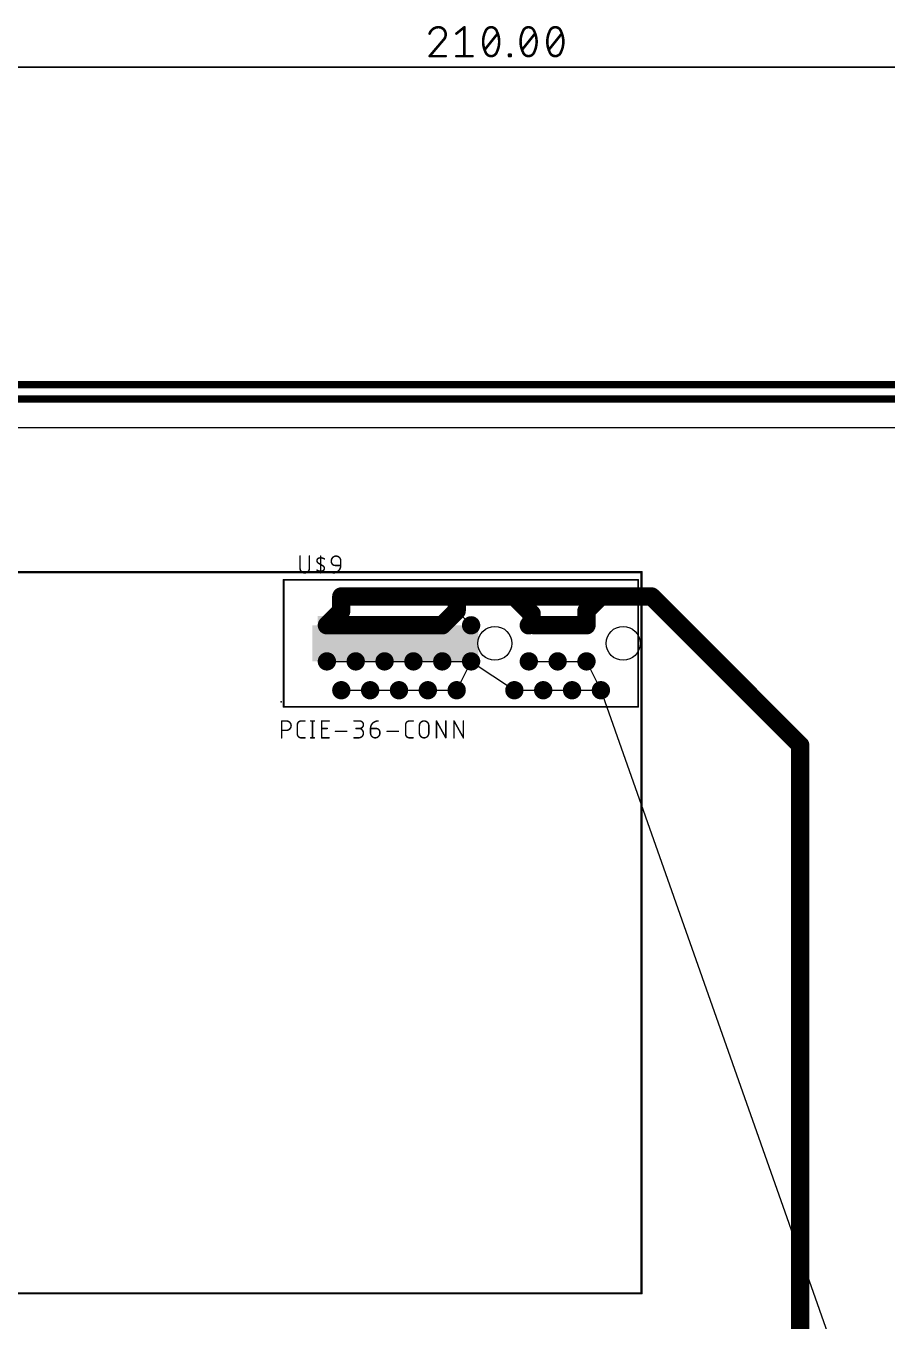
# Model space of a CAD drawing. Extents: x -92 to 260, y -27 to 208.
# Drawn here: x 72.3 to 132, y 118.1 to 207.9 of the extents above; entities that cross this region are included whole.
import ezdxf

# ---------------------------------------------------------------- set-up
doc = ezdxf.new("R2010")
doc.units = 0
for name, color, linetype in [('1', 12, 'CONTINUOUS'), ('121', 253, 'CONTINUOUS'), ('16', 132, 'CONTINUOUS'), ('17', 110, 'CONTINUOUS'), ('19', 53, 'CONTINUOUS'), ('20', 31, 'CONTINUOUS'), ('21', 253, 'CONTINUOUS'), ('23', 53, 'CONTINUOUS'), ('25', 253, 'CONTINUOUS'), ('27', 253, 'CONTINUOUS'), ('51', 253, 'CONTINUOUS')]:
    doc.layers.add(name, color=color, linetype=linetype)

# ---------------------------------------------------------------- blocks, each defined once
blk = doc.blocks.new('RECT')
blk.add_solid([(-0.5, -0.5), (0.5, -0.5), (-0.5, 0.5), (0.5, 0.5)])
blk = doc.blocks.new('SQUAREP')
blk.add_solid([(-0.5, -0.5), (0.5, -0.5), (-0.5, 0.5), (0.5, 0.5)])
blk = doc.blocks.new('ROUNDP')
at = {"const_width": 0.5}
blk.add_lwpolyline([(0, -0.25, 1), (0, 0.25, 1), (0, -0.25)], format="xyb", dxfattribs=at)

msp = doc.modelspace()

# ---------------------------------------------------------------- linework, layer by layer
at = {"layer": '1'}
for points, const_width in [([(100.9178, 207.7716, 0.3252), (100.3046, 207.3257)], 0.1778), ([(100.9178, 207.8161, 1), (100.9178, 207.7271)], 0.0889), ([(101.4194, 207.27, 0.4142), (100.9178, 207.7716)], 0.1778), ([(100.9178, 207.7272, 1), (100.9178, 207.816)], 0.0889), ([(102.1307, 207.3604, 1), (102.1862, 207.291)], 0.0889), ([(102.7603, 207.7716, 1), (102.6714, 207.7716)], 0.0889), ([(102.7436, 207.7369, 1), (102.6881, 207.8063)], 0.0889), ([(104.1795, 207.4929, 0.1139), (104.0123, 206.7683)], 0.1778), ([(104.5697, 207.7716, 0.3205), (104.1795, 207.4929)], 0.1778), ([(104.1375, 207.5073, 1), (104.2216, 207.4785)], 0.0889), ([(104.2195, 207.4734, 1), (104.1396, 207.5124)], 0.0889), ([(104.9599, 207.4929, 0.3205), (104.5697, 207.7716)], 0.1778), ([(104.5697, 207.816, 1), (104.5697, 207.7272)], 0.0889), ([(104.5697, 207.7272, 1), (104.5697, 207.816)], 0.0889), ([(104.9998, 207.5124, 1), (104.9199, 207.4734)], 0.0889), ([(105.1271, 206.7683, 0.1139), (104.9599, 207.4929)], 0.1778), ([(104.9178, 207.4785, 1), (105.0019, 207.5073)], 0.0889), ([(105.0503, 207.2979, 1), (104.9809, 207.3535)], 0.0889), ([(106.7749, 207.4929, 0.1139), (106.6077, 206.7683)], 0.1778), ([(107.165, 207.7716, 0.3205), (106.7749, 207.4929)], 0.1778), ([(106.7328, 207.5073, 1), (106.8169, 207.4785)], 0.0889), ([(106.8148, 207.4734, 1), (106.7349, 207.5124)], 0.0889), ([(107.5552, 207.4929, 0.3205), (107.165, 207.7716)], 0.1778), ([(107.165, 207.816, 1), (107.165, 207.7272)], 0.0889), ([(107.165, 207.7272, 1), (107.165, 207.816)], 0.0889), ([(107.7224, 206.7683, 0.1139), (107.5552, 207.4929)], 0.1778), ([(107.5952, 207.5124, 1), (107.5153, 207.4734)], 0.0889), ([(107.5132, 207.4785, 1), (107.5973, 207.5073)], 0.0889), ([(107.6457, 207.2979, 1), (107.5762, 207.3535)], 0.0889), ([(108.6287, 207.4929, 0.1139), (108.4615, 206.7683)], 0.1778), ([(109.0189, 207.7716, 0.3205), (108.6287, 207.4929)], 0.1778), ([(108.5867, 207.5073, 1), (108.6707, 207.4785)], 0.0889), ([(108.6687, 207.4734, 1), (108.5887, 207.5124)], 0.0889), ([(109.409, 207.4929, 0.3205), (109.0189, 207.7716)], 0.1778), ([(109.0189, 207.816, 1), (109.0189, 207.7272)], 0.0889), ([(109.0189, 207.7272, 1), (109.0189, 207.816)], 0.0889), ([(109.5763, 206.7683, 0.1139), (109.409, 207.4929)], 0.1778), ([(109.449, 207.5124, 1), (109.3691, 207.4734)], 0.0889), ([(109.367, 207.4785, 1), (109.4511, 207.5073)], 0.0889), ([(109.4995, 207.2979, 1), (109.4301, 207.3535)], 0.0889), ([(100.2623, 207.3394, 1), (100.3469, 207.312)], 0.0889), ([(101.2215, 206.912, 1), (101.2828, 206.8476)], 0.0889), ([(101.2522, 206.8798, 0.2053), (101.4194, 207.27)], 0.1778), ([(101.2861, 206.851, 1), (101.2183, 206.9086)], 0.0889), ([(101.4639, 207.2699, 1), (101.375, 207.27)], 0.0889), ([(101.375, 207.27, 1), (101.4639, 207.27)], 0.0889), ([(104.0567, 206.7683, 1), (103.9678, 206.7683)], 0.0889), ([(103.9678, 206.7683, 1), (104.0567, 206.7683)], 0.0889), ([(104.0123, 206.7683, 0.1139), (104.1795, 206.0437)], 0.1778), ([(104.9599, 206.0437, 0.1139), (105.1271, 206.7683)], 0.1778), ([(105.1715, 206.7683, 1), (105.0826, 206.7683)], 0.0889), ([(105.0826, 206.7683, 1), (105.1715, 206.7683)], 0.0889), ([(106.6521, 206.7683, 1), (106.5632, 206.7683)], 0.0889), ([(106.5632, 206.7683, 1), (106.6521, 206.7683)], 0.0889), ([(106.6077, 206.7683, 0.1139), (106.7749, 206.0437)], 0.1778), ([(107.5552, 206.0437, 0.1139), (107.7224, 206.7683)], 0.1778), ([(107.7669, 206.7683, 1), (107.678, 206.7683)], 0.0889), ([(107.678, 206.7683, 1), (107.7669, 206.7683)], 0.0889), ([(108.4615, 206.7683, 0.1139), (108.6287, 206.0437)], 0.1778), ([(108.5059, 206.7683, 1), (108.417, 206.7683)], 0.0889), ([(108.417, 206.7683, 1), (108.5059, 206.7683)], 0.0889), ([(109.409, 206.0437, 0.1139), (109.5763, 206.7683)], 0.1778), ([(109.6207, 206.7683, 1), (109.5318, 206.7683)], 0.0889), ([(109.5318, 206.7683, 1), (109.6207, 206.7683)], 0.0889), ([(100.3046, 205.8095, 1), (100.3046, 205.7206)], 0.0889), ([(100.2708, 205.7938, 1), (100.3385, 205.7362)], 0.0889), ([(101.4194, 205.7206, 1), (101.4194, 205.8095)], 0.0889), ([(102.1585, 205.8095, 1), (102.1585, 205.7206)], 0.0889), ([(102.6714, 205.765, 1), (102.7603, 205.765)], 0.0889), ([(103.2732, 205.7206, 1), (103.2732, 205.8095)], 0.0889), ([(104.0891, 206.2387, 1), (104.1585, 206.1831)], 0.0889), ([(104.1795, 206.0437, 0.3205), (104.5697, 205.765)], 0.1778), ([(104.2216, 206.0581, 1), (104.1375, 206.0293)], 0.0889), ([(104.1396, 206.0242, 1), (104.2195, 206.0632)], 0.0889), ([(104.5697, 205.765, 0.3205), (104.9599, 206.0437)], 0.1778), ([(104.5697, 205.8094, 1), (104.5697, 205.7206)], 0.0889), ([(104.5697, 205.7206, 1), (104.5697, 205.8094)], 0.0889), ([(104.9199, 206.0632, 1), (104.9998, 206.0242)], 0.0889), ([(105.0019, 206.0293, 1), (104.9178, 206.0581)], 0.0889), ([(105.8116, 205.9209, 1), (105.8116, 205.832)], 0.0889), ([(105.8116, 205.8095, 1), (105.8116, 205.7206)], 0.0889), ([(105.8561, 205.8765, 1), (105.7672, 205.8765)], 0.0889), ([(105.7672, 205.765, 1), (105.8561, 205.765)], 0.0889), ([(105.9676, 205.8765, 1), (105.8787, 205.8765)], 0.0889), ([(105.8787, 205.765, 1), (105.9676, 205.765)], 0.0889), ([(105.9231, 205.832, 1), (105.9231, 205.9209)], 0.0889), ([(105.9231, 205.7206, 1), (105.9231, 205.8095)], 0.0889), ([(106.6844, 206.2387, 1), (106.7538, 206.1831)], 0.0889), ([(106.7749, 206.0437, 0.3205), (107.165, 205.765)], 0.1778), ([(106.8169, 206.0581, 1), (106.7328, 206.0293)], 0.0889), ([(106.7349, 206.0242, 1), (106.8148, 206.0632)], 0.0889), ([(107.165, 205.765, 0.3205), (107.5552, 206.0437)], 0.1778), ([(107.165, 205.8094, 1), (107.165, 205.7206)], 0.0889), ([(107.165, 205.7206, 1), (107.165, 205.8094)], 0.0889), ([(107.5153, 206.0632, 1), (107.5952, 206.0242)], 0.0889), ([(107.5973, 206.0293, 1), (107.5132, 206.0581)], 0.0889), ([(108.5383, 206.2387, 1), (108.6077, 206.1831)], 0.0889), ([(108.6287, 206.0437, 0.3205), (109.0189, 205.765)], 0.1778), ([(108.6708, 206.0581, 1), (108.5867, 206.0293)], 0.0889), ([(108.5887, 206.0242, 1), (108.6687, 206.0632)], 0.0889), ([(109.0189, 205.765, 0.3205), (109.409, 206.0437)], 0.1778), ([(109.0189, 205.8094, 1), (109.0189, 205.7206)], 0.0889), ([(109.0189, 205.7206, 1), (109.0189, 205.8094)], 0.0889), ([(109.3691, 206.0632, 1), (109.449, 206.0242)], 0.0889), ([(109.4511, 206.0293, 1), (109.367, 206.0581)], 0.0889), ([(94.4975, 168.31, 1), (93.8625, 168.31)], 0.635), ([(94.18, 168.6275, 1), (94.18, 167.9925)], 0.635), ([(102.18, 168.6275, 1), (102.18, 167.9925)], 0.635), ([(102.4975, 168.31, 1), (101.8625, 168.31)], 0.635), ([(102.18, 167.9925, 1), (102.18, 168.6275)], 0.635), ([(106.18, 168.6275, 1), (106.18, 167.9925)], 0.635), ([(106.4045, 168.5345, 1), (105.9555, 168.0855)], 0.635), ([(106.18, 167.9925, 1), (106.18, 168.6275)], 0.635), ([(108.18, 168.6275, 1), (108.18, 167.9925)], 0.635), ([(108.18, 167.9925, 1), (108.18, 168.6275)], 0.635), ([(110.18, 168.6275, 1), (110.18, 167.9925)], 0.635), ([(110.18, 167.9925, 1), (110.18, 168.6275)], 0.635), ([(112.18, 168.6275, 1), (112.18, 167.9925)], 0.635), ([(112.4045, 168.0855, 1), (111.9555, 168.5345)], 0.635), ([(112.18, 167.9925, 1), (112.18, 168.6275)], 0.635), ([(115.9145, 168.5345, 1), (115.4655, 168.0855)], 0.635), ([(115.69, 167.9925, 1), (115.69, 168.6275)], 0.635), ([(94.4045, 167.0855, 1), (93.9555, 167.5345)], 0.635), ([(102.4045, 167.0855, 1), (101.9555, 167.5345)], 0.635), ([(111.4975, 167.31, 1), (110.8625, 167.31)], 0.635), ([(93.8625, 167.31, 1), (94.4975, 167.31)], 0.635), ([(101.8625, 167.31, 1), (102.4975, 167.31)], 0.635), ([(107.6958, 167.1117, 1), (107.0608, 167.1117)], 0.635), ([(107.6028, 166.7328, 1), (107.1538, 166.2838)], 0.635), ([(107.1538, 166.8872, 1), (107.6028, 167.3362)], 0.635), ([(110.9555, 167.5345, 1), (111.4045, 167.0855)], 0.635), ([(111.4045, 166.2921, 1), (110.9555, 166.7411)], 0.635), ([(93.18, 166.6275, 1), (93.18, 165.9925)], 0.635), ([(92.9555, 166.5345, 1), (93.4045, 166.0855)], 0.635), ([(100.9555, 166.5345, 1), (101.4045, 166.0855)], 0.635), ([(101.18, 165.9925, 1), (101.18, 166.6275)], 0.635), ([(107.0608, 166.5083, 1), (107.6958, 166.5083)], 0.635), ([(107.5766, 166.6275, 1), (107.5766, 165.9925)], 0.635), ([(107.3521, 166.0855, 1), (107.8011, 166.5345)], 0.635), ([(109.18, 166.6275, 1), (109.18, 165.9925)], 0.635), ([(109.18, 165.9925, 1), (109.18, 166.6275)], 0.635), ([(110.8522, 166.6378, 1), (111.3012, 166.1888)], 0.635), ([(110.8625, 166.5166, 1), (111.4975, 166.5166)], 0.635), ([(111.18, 165.9925, 1), (111.18, 166.6275)], 0.635), ([(126.3175, 158, 1), (125.6825, 158)], 0.635), ([(125.7755, 157.7755, 1), (126.2245, 158.2245)], 0.635)]:
    msp.add_lwpolyline(points, format="xyb", dxfattribs=dict(at, const_width=const_width))
for points, const_width in [([(102.1585, 207.3257), (102.7159, 207.7716)], 0.1778), ([(102.7159, 207.7716), (102.7159, 205.765)], 0.1778), ([(104.1238, 206.2109), (105.0156, 207.3257)], 0.1778), ([(106.7191, 206.2109), (107.611, 207.3257)], 0.1778), ([(108.573, 206.2109), (109.4648, 207.3257)], 0.1778), ([(101.2522, 206.8798), (100.3046, 205.765)], 0.1778), ([(100.3046, 205.765), (101.4194, 205.765)], 0.1778), ([(102.1585, 205.765), (103.2732, 205.765)], 0.1778), ([(105.8116, 205.765), (105.8116, 205.8765)], 0.1778), ([(105.8116, 205.8765), (105.9231, 205.8765)], 0.1778), ([(105.9231, 205.765), (105.8116, 205.765)], 0.1778), ([(105.9231, 205.8765), (105.9231, 205.765)], 0.1778), ([(209.935, 205), (0.065, 205)], 0.13), ([(134, 182), (-1, 182)], 0.508), ([(94.18, 167.31), (94.18, 168.31)], 1.27), ([(94.18, 168.31), (102.18, 168.31)], 1.27), ([(102.18, 168.31), (106.18, 168.31)], 1.27), ([(102.18, 168.31), (102.18, 167.31)], 1.27), ([(106.18, 168.31), (108.18, 168.31)], 1.27), ([(106.18, 168.31), (107.3783, 167.1117)], 1.27), ([(108.18, 168.31), (110.18, 168.31)], 1.27), ([(110.18, 168.31), (112.18, 168.31)], 1.27), ([(112.18, 168.31), (111.18, 167.31)], 1.27), ([(112.18, 168.31), (115.69, 168.31)], 1.27), ([(115.69, 168.31), (126, 158)], 1.27), ([(93.18, 166.31), (94.18, 167.31)], 1.27), ([(102.18, 167.31), (101.18, 166.31)], 1.27), ([(111.18, 167.31), (111.18, 166.5166)], 1.27), ([(107.3783, 167.1117), (107.3783, 166.5083)], 1.27), ([(107.3783, 166.5083), (107.5766, 166.31)], 1.27), ([(111.18, 166.5166), (111.0767, 166.4133)], 1.27), ([(101.18, 166.31), (93.18, 166.31)], 1.27), ([(109.18, 166.31), (107.5766, 166.31)], 1.27), ([(111.18, 166.31), (109.18, 166.31)], 1.27), ([(126, 158), (126, 112)], 1.27)]:
    msp.add_lwpolyline(points, dxfattribs=dict(at, const_width=const_width))
at = {"layer": '121', "const_width": 0.1524}
for points in [[(25, 170), (115, 170)], [(115, 170), (115, 120)], [(115, 120), (25, 120)]]:
    msp.add_lwpolyline(points, dxfattribs=at)
at = {"layer": '121', "const_width": 0.0762}
for points in [[(115.0381, 170, 1), (114.9619, 170)], [(115, 169.9619, 1), (115, 170.0381)], [(114.9619, 120, 1), (115.0381, 120)], [(115, 119.9619, 1), (115, 120.0381)]]:
    msp.add_lwpolyline(points, format="xyb", dxfattribs=at)
at = {"layer": '16', "const_width": 0.508}
msp.add_lwpolyline([(134, 183), (-2, 183)], dxfattribs=at)
at = {"layer": '19'}
for p, q in [((96.18, 168.31), (94.18, 168.31)), ((98.18, 168.31), (100.18, 168.31)), ((100.18, 168.31), (102.18, 168.31)), ((95.18, 166.31), (94.18, 167.31)), ((103.18, 166.31), (102.18, 167.31)), ((97.18, 166.31), (95.18, 166.31)), ((99.18, 166.31), (101.18, 166.31)), ((107.3783, 166.5083), (107.18, 166.31)), ((93.18, 163.81), (95.18, 163.81)), ((95.18, 163.81), (97.18, 163.81)), ((97.18, 163.81), (99.18, 163.81)), ((99.18, 163.81), (101.18, 163.81)), ((101.18, 163.81), (103.18, 163.81)), ((102.18, 161.81), (103.18, 163.81)), ((103.18, 163.81), (106.18, 161.81)), ((107.18, 163.81), (109.18, 163.81)), ((109.18, 163.81), (111.18, 163.81)), ((111.18, 163.81), (112.18, 161.81)), ((94.18, 161.81), (96.18, 161.81)), ((96.18, 161.81), (98.18, 161.81)), ((98.18, 161.81), (100.18, 161.81)), ((100.18, 161.81), (102.18, 161.81)), ((106.18, 161.81), (108.18, 161.81)), ((108.18, 161.81), (110.18, 161.81)), ((110.18, 161.81), (112.18, 161.81)), ((112.18, 161.81), (129.05, 114))]:
    msp.add_line(p, q, dxfattribs=at)
at = {"layer": '20'}
msp.add_line((210, 180), (0, 180), dxfattribs=at)
for centre in [(104.83, 165.06), (113.72, 165.06)]:
    msp.add_circle(centre, 1.175, dxfattribs=at)
at = {"layer": '21', "const_width": 0.127}
for points in [[(90.18, 160.66), (90.18, 169.46)], [(90.18, 169.46), (114.76, 169.46)], [(114.76, 169.46), (114.76, 160.66)], [(90.18, 160.66), (114.76, 160.66)]]:
    msp.add_lwpolyline(points, dxfattribs=at)
at = {"layer": '21', "const_width": 0.0635}
for points in [[(90.2118, 169.46, 1), (90.1483, 169.46)], [(90.18, 169.4917, 1), (90.18, 169.4283)], [(114.7918, 169.46, 1), (114.7283, 169.46)], [(114.76, 169.4283, 1), (114.76, 169.4917)], [(90.18, 160.6917, 1), (90.18, 160.6283)], [(114.76, 160.6283, 1), (114.76, 160.6917)], [(90.1483, 160.66, 1), (90.2118, 160.66)], [(114.7283, 160.66, 1), (114.7918, 160.66)]]:
    msp.add_lwpolyline(points, format="xyb", dxfattribs=at)
at = {"layer": '23'}
msp.add_point((90, 161), dxfattribs=at)
at = {"layer": '25', "const_width": 0.1016}
for points in [[(91.3208, 171.1092), (91.3208, 170.2654)], [(91.9699, 170.2654), (91.9699, 171.1092)], [(92.7503, 170.525), (92.588, 170.6224)], [(92.7503, 169.9408), (92.7503, 171.1092)], [(93.4925, 170.7197), (93.4925, 170.7846)], [(94.1416, 170.7846), (94.1416, 170.4601)], [(92.7503, 170.525), (92.9125, 170.4276)], [(94.1416, 170.4601), (93.7521, 170.4601)]]:
    msp.add_lwpolyline(points, dxfattribs=at)
at = {"layer": '25'}
for points, const_width in [([(91.3462, 171.1092, 1), (91.2954, 171.1092)], 0.0508), ([(91.9953, 171.1092, 1), (91.9445, 171.1092)], 0.0508), ([(92.6529, 170.9794, 0.6917), (92.588, 170.6224)], 0.1016), ([(92.601, 170.6441, 1), (92.5749, 170.6006)], 0.0508), ([(92.5749, 170.6006, 1), (92.601, 170.6441)], 0.0508), ([(92.6483, 171.0044, 1), (92.6574, 170.9544)], 0.0508), ([(93.0099, 170.9145, 0.1823), (92.6529, 170.9794)], 0.1016), ([(92.6574, 170.9544, 1), (92.6483, 171.0044)], 0.0508), ([(92.7757, 171.1092, 1), (92.7249, 171.1092)], 0.0508), ([(92.9968, 170.8927, 1), (93.023, 170.9362)], 0.0508), ([(94.1416, 170.7846, 1), (93.4925, 170.7846)], 0.1016), ([(93.5179, 170.7846, 1), (93.4671, 170.7846)], 0.0508), ([(93.4671, 170.7846, 1), (93.5179, 170.7846)], 0.0508), ([(93.4925, 170.7197, 0.4142), (93.7521, 170.4601)], 0.1016), ([(93.5179, 170.7197, 1), (93.4671, 170.7197)], 0.0508), ([(93.4671, 170.7197, 1), (93.5179, 170.7197)], 0.0508), ([(94.167, 170.7846, 1), (94.1162, 170.7846)], 0.0508), ([(94.1162, 170.7846, 1), (94.167, 170.7846)], 0.0508), ([(91.3208, 170.2654, 1), (91.9699, 170.2654)], 0.1016), ([(91.3462, 170.2654, 1), (91.2954, 170.2654)], 0.0508), ([(91.2954, 170.2654, 1), (91.3462, 170.2654)], 0.0508), ([(91.9953, 170.2654, 1), (91.9445, 170.2654)], 0.0508), ([(91.9445, 170.2654, 1), (91.9953, 170.2654)], 0.0508), ([(92.4906, 170.1355, 0.1823), (92.8476, 170.0706)], 0.1016), ([(92.5037, 170.1573, 1), (92.4775, 170.1138)], 0.0508), ([(92.7633, 170.5468, 1), (92.7372, 170.5032)], 0.0508), ([(92.7249, 169.9408, 1), (92.7757, 169.9408)], 0.0508), ([(92.7372, 170.5032, 1), (92.7633, 170.5468)], 0.0508), ([(92.8476, 170.0706, 0.6917), (92.9125, 170.4276)], 0.1016), ([(92.8431, 170.0956, 1), (92.8522, 170.0456)], 0.0508), ([(92.8522, 170.0456, 1), (92.8431, 170.0956)], 0.0508), ([(92.9256, 170.4494, 1), (92.8995, 170.4059)], 0.0508), ([(92.8995, 170.4059, 1), (92.9256, 170.4494)], 0.0508), ([(93.6223, 169.9408, 0.4142), (94.1416, 170.4601)], 0.1016), ([(93.6223, 169.9662, 1), (93.6223, 169.9154)], 0.0508), ([(93.7521, 170.4855, 1), (93.7521, 170.4347)], 0.0508), ([(93.7521, 170.4347, 1), (93.7521, 170.4855)], 0.0508), ([(94.167, 170.4601, 1), (94.1162, 170.4601)], 0.0508), ([(94.1162, 170.4601, 1), (94.167, 170.4601)], 0.0508), ([(94.1416, 170.4347, 1), (94.1416, 170.4855)], 0.0508)]:
    msp.add_lwpolyline(points, format="xyb", dxfattribs=dict(at, const_width=const_width))
at = {"layer": '27', "const_width": 0.1016}
for points in [[(90.0508, 158.5108), (90.0508, 159.6792)], [(90.0508, 159.6792), (90.3754, 159.6792)], [(90.3754, 159.0301), (90.0508, 159.0301)], [(91.1354, 158.7704), (91.1354, 159.4196)], [(91.3951, 159.6792), (91.6547, 159.6792)], [(92.0574, 159.6792), (92.317, 159.6792)], [(92.1872, 159.6792), (92.1872, 158.5108)], [(92.8174, 158.5108), (92.8174, 159.6792)], [(92.8174, 159.6792), (93.3367, 159.6792)], [(92.8174, 159.1599), (93.2069, 159.1599)], [(93.779, 158.9652), (94.5579, 158.9652)], [(95.0631, 159.6792), (95.4525, 159.6792)], [(95.4525, 159.1599), (95.1929, 159.1599)], [(96.2061, 159.1599), (96.5955, 159.1599)], [(96.2061, 158.8354), (96.2061, 159.1599)], [(96.8552, 158.9003), (96.8552, 158.8354)], [(97.3603, 158.9652), (98.1393, 158.9652)], [(98.6411, 158.7704), (98.6411, 159.4196)], [(98.9008, 159.6792), (99.1604, 159.6792)], [(99.597, 158.8354), (99.597, 159.3546)], [(100.2461, 159.3546), (100.2461, 158.8354)], [(100.7781, 158.5108), (100.7781, 159.6792)], [(100.7781, 159.6792), (101.4272, 158.5108)], [(101.4272, 158.5108), (101.4272, 159.6792)], [(101.9973, 158.5108), (101.9973, 159.6792)], [(101.9973, 159.6792), (102.6464, 158.5108)], [(102.6464, 158.5108), (102.6464, 159.6792)], [(91.6547, 158.5108), (91.3951, 158.5108)], [(92.0574, 158.5108), (92.317, 158.5108)], [(93.3367, 158.5108), (92.8174, 158.5108)], [(95.0631, 158.5108), (95.3876, 158.5108)], [(99.1604, 158.5108), (98.9008, 158.5108)]]:
    msp.add_lwpolyline(points, dxfattribs=at)
at = {"layer": '27'}
for points, const_width in [([(90.0762, 159.6792, 1), (90.0254, 159.6792)], 0.0508), ([(90.0508, 159.7046, 1), (90.0508, 159.6538)], 0.0508), ([(90.0508, 159.0555, 1), (90.0508, 159.0047)], 0.0508), ([(90.3754, 159.0301, 1), (90.3754, 159.6792)], 0.1016), ([(90.3754, 159.7046, 1), (90.3754, 159.6538)], 0.0508), ([(90.3754, 159.0555, 1), (90.3754, 159.0047)], 0.0508), ([(90.3754, 159.6538, 1), (90.3754, 159.7046)], 0.0508), ([(90.3754, 159.0047, 1), (90.3754, 159.0555)], 0.0508), ([(91.3951, 159.6792, 0.4142), (91.1354, 159.4196)], 0.1016), ([(91.1608, 159.4196, 1), (91.11, 159.4196)], 0.0508), ([(91.11, 159.4196, 1), (91.1608, 159.4196)], 0.0508), ([(91.3951, 159.7046, 1), (91.3951, 159.6538)], 0.0508), ([(91.3951, 159.6538, 1), (91.3951, 159.7046)], 0.0508), ([(91.6547, 159.6538, 1), (91.6547, 159.7046)], 0.0508), ([(92.0574, 159.7046, 1), (92.0574, 159.6538)], 0.0508), ([(92.2126, 159.6792, 1), (92.1618, 159.6792)], 0.0508), ([(92.317, 159.6538, 1), (92.317, 159.7046)], 0.0508), ([(92.8428, 159.6792, 1), (92.792, 159.6792)], 0.0508), ([(92.8174, 159.7046, 1), (92.8174, 159.6538)], 0.0508), ([(92.8174, 159.1853, 1), (92.8174, 159.1345)], 0.0508), ([(93.2069, 159.1345, 1), (93.2069, 159.1853)], 0.0508), ([(93.3367, 159.6538, 1), (93.3367, 159.7046)], 0.0508), ([(93.779, 158.9906, 1), (93.779, 158.9398)], 0.0508), ([(94.5579, 158.9398, 1), (94.5579, 158.9906)], 0.0508), ([(95.0631, 159.7046, 1), (95.0631, 159.6538)], 0.0508), ([(95.1929, 159.1853, 1), (95.1929, 159.1345)], 0.0508), ([(95.3876, 158.5108, 1), (95.3876, 159.1599)], 0.1016), ([(95.3876, 159.1853, 1), (95.3876, 159.1345)], 0.0508), ([(95.4525, 159.1599, 1), (95.4525, 159.6792)], 0.1016), ([(95.4525, 159.7046, 1), (95.4525, 159.6538)], 0.0508), ([(95.4525, 159.1853, 1), (95.4525, 159.1345)], 0.0508), ([(95.4525, 159.6538, 1), (95.4525, 159.7046)], 0.0508), ([(95.4525, 159.1345, 1), (95.4525, 159.1853)], 0.0508), ([(96.7253, 159.6792, 0.4142), (96.2061, 159.1599)], 0.1016), ([(96.2061, 159.1853, 1), (96.2061, 159.1345)], 0.0508), ([(96.2315, 159.1599, 1), (96.1807, 159.1599)], 0.0508), ([(96.1807, 159.1599, 1), (96.2315, 159.1599)], 0.0508), ([(96.8552, 158.9003, 0.4142), (96.5955, 159.1599)], 0.1016), ([(96.5955, 159.1853, 1), (96.5955, 159.1345)], 0.0508), ([(96.5955, 159.1345, 1), (96.5955, 159.1853)], 0.0508), ([(96.7253, 159.6538, 1), (96.7253, 159.7046)], 0.0508), ([(96.8806, 158.9003, 1), (96.8298, 158.9003)], 0.0508), ([(96.8298, 158.9003, 1), (96.8806, 158.9003)], 0.0508), ([(97.3603, 158.9906, 1), (97.3603, 158.9398)], 0.0508), ([(98.1393, 158.9398, 1), (98.1393, 158.9906)], 0.0508), ([(98.9008, 159.6792, 0.4142), (98.6411, 159.4196)], 0.1016), ([(98.6665, 159.4196, 1), (98.6157, 159.4196)], 0.0508), ([(98.6157, 159.4196, 1), (98.6665, 159.4196)], 0.0508), ([(98.9008, 159.7046, 1), (98.9008, 159.6538)], 0.0508), ([(98.9008, 159.6538, 1), (98.9008, 159.7046)], 0.0508), ([(99.1604, 159.6538, 1), (99.1604, 159.7046)], 0.0508), ([(100.2461, 159.3546, 1), (99.597, 159.3546)], 0.1016), ([(99.6224, 159.3546, 1), (99.5716, 159.3546)], 0.0508), ([(99.5716, 159.3546, 1), (99.6224, 159.3546)], 0.0508), ([(100.2715, 159.3546, 1), (100.2207, 159.3546)], 0.0508), ([(100.2207, 159.3546, 1), (100.2715, 159.3546)], 0.0508), ([(100.8003, 159.6915, 1), (100.7558, 159.6669)], 0.0508), ([(100.8035, 159.6792, 1), (100.7527, 159.6792)], 0.0508), ([(101.4526, 159.6792, 1), (101.4018, 159.6792)], 0.0508), ([(102.0195, 159.6915, 1), (101.975, 159.6669)], 0.0508), ([(102.0227, 159.6792, 1), (101.9719, 159.6792)], 0.0508), ([(102.6718, 159.6792, 1), (102.621, 159.6792)], 0.0508), ([(90.0254, 158.5108, 1), (90.0762, 158.5108)], 0.0508), ([(91.1354, 158.7704, 0.4142), (91.3951, 158.5108)], 0.1016), ([(91.1608, 158.7704, 1), (91.11, 158.7704)], 0.0508), ([(91.11, 158.7704, 1), (91.1608, 158.7704)], 0.0508), ([(91.3951, 158.5362, 1), (91.3951, 158.4854)], 0.0508), ([(91.3951, 158.4854, 1), (91.3951, 158.5362)], 0.0508), ([(91.6547, 158.4854, 1), (91.6547, 158.5362)], 0.0508), ([(92.0574, 158.5362, 1), (92.0574, 158.4854)], 0.0508), ([(92.1618, 158.5108, 1), (92.2126, 158.5108)], 0.0508), ([(92.317, 158.4854, 1), (92.317, 158.5362)], 0.0508), ([(92.8174, 158.5362, 1), (92.8174, 158.4854)], 0.0508), ([(92.792, 158.5108, 1), (92.8428, 158.5108)], 0.0508), ([(93.3367, 158.4854, 1), (93.3367, 158.5362)], 0.0508), ([(95.0631, 158.5362, 1), (95.0631, 158.4854)], 0.0508), ([(95.3876, 158.5362, 1), (95.3876, 158.4854)], 0.0508), ([(95.3876, 158.4854, 1), (95.3876, 158.5362)], 0.0508), ([(96.2061, 158.8354, 1), (96.8552, 158.8354)], 0.1016), ([(96.2315, 158.8354, 1), (96.1807, 158.8354)], 0.0508), ([(96.1807, 158.8354, 1), (96.2315, 158.8354)], 0.0508), ([(96.8806, 158.8354, 1), (96.8298, 158.8354)], 0.0508), ([(96.8298, 158.8354, 1), (96.8806, 158.8354)], 0.0508), ([(98.6411, 158.7704, 0.4142), (98.9008, 158.5108)], 0.1016), ([(98.6665, 158.7704, 1), (98.6157, 158.7704)], 0.0508), ([(98.6157, 158.7704, 1), (98.6665, 158.7704)], 0.0508), ([(98.9008, 158.5362, 1), (98.9008, 158.4854)], 0.0508), ([(98.9008, 158.4854, 1), (98.9008, 158.5362)], 0.0508), ([(99.1604, 158.4854, 1), (99.1604, 158.5362)], 0.0508), ([(99.597, 158.8354, 1), (100.2461, 158.8354)], 0.1016), ([(99.6224, 158.8354, 1), (99.5716, 158.8354)], 0.0508), ([(99.5716, 158.8354, 1), (99.6224, 158.8354)], 0.0508), ([(100.2715, 158.8354, 1), (100.2207, 158.8354)], 0.0508), ([(100.2207, 158.8354, 1), (100.2715, 158.8354)], 0.0508), ([(100.7527, 158.5108, 1), (100.8035, 158.5108)], 0.0508), ([(101.4018, 158.5108, 1), (101.4526, 158.5108)], 0.0508), ([(101.405, 158.4985, 1), (101.4494, 158.5231)], 0.0508), ([(101.9719, 158.5108, 1), (102.0227, 158.5108)], 0.0508), ([(102.621, 158.5108, 1), (102.6718, 158.5108)], 0.0508), ([(102.6242, 158.4985, 1), (102.6686, 158.5231)], 0.0508)]:
    msp.add_lwpolyline(points, format="xyb", dxfattribs=dict(at, const_width=const_width))

# ---------------------------------------------------------------- block references
at = {"layer": '17', "xscale": 1.27, "yscale": 1.27}
for name, p in [('ROUNDP', (94.18, 168.31)), ('ROUNDP', (94.18, 168.31)), ('ROUNDP', (96.18, 168.31)), ('ROUNDP', (96.18, 168.31)), ('ROUNDP', (98.18, 168.31)), ('ROUNDP', (98.18, 168.31)), ('ROUNDP', (100.18, 168.31)), ('ROUNDP', (100.18, 168.31)), ('ROUNDP', (102.18, 168.31)), ('ROUNDP', (102.18, 168.31)), ('ROUNDP', (106.18, 168.31)), ('ROUNDP', (106.18, 168.31)), ('ROUNDP', (108.18, 168.31)), ('ROUNDP', (108.18, 168.31)), ('ROUNDP', (110.18, 168.31)), ('ROUNDP', (110.18, 168.31)), ('ROUNDP', (112.18, 168.31)), ('ROUNDP', (112.18, 168.31)), ('SQUAREP', (93.18, 166.31)), ('SQUAREP', (93.18, 166.31)), ('ROUNDP', (95.18, 166.31)), ('ROUNDP', (95.18, 166.31)), ('ROUNDP', (97.18, 166.31)), ('ROUNDP', (97.18, 166.31)), ('ROUNDP', (99.18, 166.31)), ('ROUNDP', (99.18, 166.31)), ('ROUNDP', (101.18, 166.31)), ('ROUNDP', (101.18, 166.31)), ('ROUNDP', (103.18, 166.31)), ('ROUNDP', (103.18, 166.31)), ('ROUNDP', (107.18, 166.31)), ('ROUNDP', (107.18, 166.31)), ('ROUNDP', (109.18, 166.31)), ('ROUNDP', (109.18, 166.31)), ('ROUNDP', (111.18, 166.31)), ('ROUNDP', (111.18, 166.31)), ('ROUNDP', (93.18, 163.81)), ('ROUNDP', (93.18, 163.81)), ('ROUNDP', (95.18, 163.81)), ('ROUNDP', (95.18, 163.81)), ('ROUNDP', (97.18, 163.81)), ('ROUNDP', (97.18, 163.81)), ('ROUNDP', (99.18, 163.81)), ('ROUNDP', (99.18, 163.81)), ('ROUNDP', (101.18, 163.81)), ('ROUNDP', (101.18, 163.81)), ('ROUNDP', (103.18, 163.81)), ('ROUNDP', (103.18, 163.81)), ('ROUNDP', (107.18, 163.81)), ('ROUNDP', (107.18, 163.81)), ('ROUNDP', (109.18, 163.81)), ('ROUNDP', (109.18, 163.81)), ('ROUNDP', (111.18, 163.81)), ('ROUNDP', (111.18, 163.81)), ('ROUNDP', (94.18, 161.81)), ('ROUNDP', (94.18, 161.81)), ('ROUNDP', (96.18, 161.81)), ('ROUNDP', (96.18, 161.81)), ('ROUNDP', (98.18, 161.81)), ('ROUNDP', (98.18, 161.81)), ('ROUNDP', (100.18, 161.81)), ('ROUNDP', (100.18, 161.81)), ('ROUNDP', (102.18, 161.81)), ('ROUNDP', (102.18, 161.81)), ('ROUNDP', (106.18, 161.81)), ('ROUNDP', (106.18, 161.81)), ('ROUNDP', (108.18, 161.81)), ('ROUNDP', (108.18, 161.81)), ('ROUNDP', (110.18, 161.81)), ('ROUNDP', (110.18, 161.81)), ('ROUNDP', (112.18, 161.81)), ('ROUNDP', (112.18, 161.81))]:
    msp.add_blockref(name, p, dxfattribs=at)
at = {"layer": '51', "xscale": 11.5, "yscale": 2.5}
msp.add_blockref('RECT', (97.93, 165.06), dxfattribs=at)

doc.saveas('drawing.dxf')
